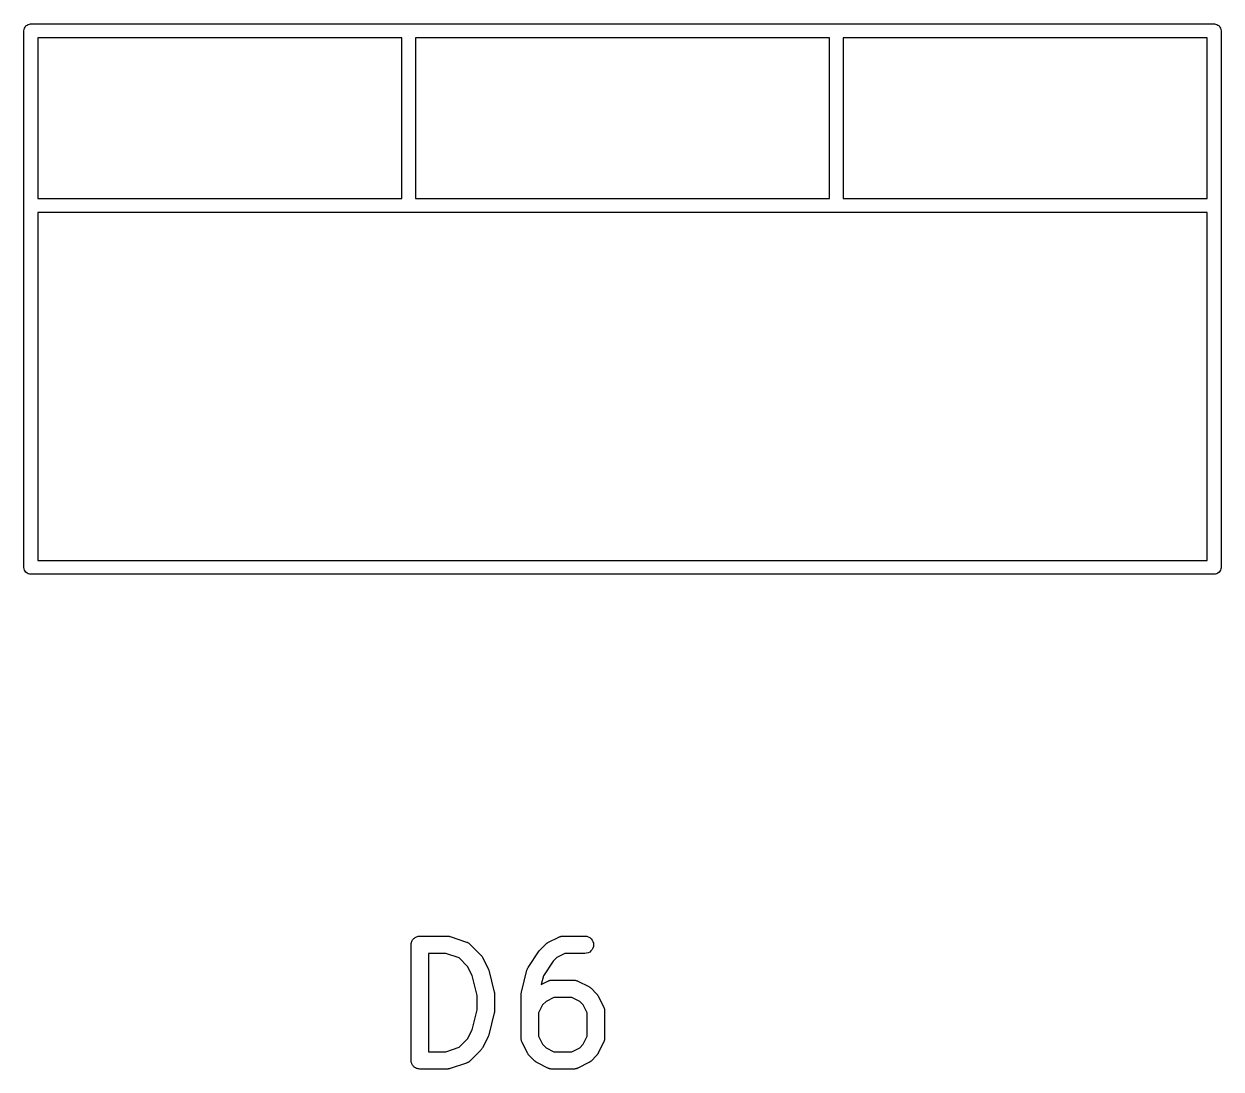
# Model space of a CAD drawing. Extents: x 86.5 to 150.2, y -83.2 to -30.6.
# Drawn here: x 124.36 to 134.72, y -54.99 to -45.95 of the extents above; entities that cross this region are included whole.
import ezdxf

# ---------------------------------------------------------------- set-up
doc = ezdxf.new("R2010")
doc.units = 0
doc.header["$MEASUREMENT"] = 0
doc.layers.add('BLACK', color=7, linetype='CONTINUOUS')

msp = doc.modelspace()

# ---------------------------------------------------------------- linework, layer by layer
at = {"layer": 'BLACK', "linetype": 'CONTINUOUS'}
for p, q in [((124.36, -46.006), (124.361, -45.9942)), ((124.361, -45.9942), (124.364, -45.9829)), ((124.364, -45.9829), (124.37, -45.9725)), ((124.37, -45.9725), (124.377, -45.9634)), ((124.377, -45.9634), (124.387, -45.9559)), ((124.387, -45.9559), (124.397, -45.9503)), ((124.397, -45.9503), (124.408, -45.9469)), ((124.408, -45.9469), (124.417, -45.946)), ((124.417, -45.946), (124.42, -45.9457)), ((124.42, -45.9457), (124.423, -45.946)), ((124.423, -45.946), (127.687, -45.946)), ((127.687, -45.946), (127.69, -45.9457)), ((127.69, -45.9457), (127.693, -45.946)), ((127.693, -45.946), (131.388, -45.946)), ((131.388, -45.946), (131.391, -45.9457)), ((131.391, -45.9457), (131.394, -45.946)), ((131.394, -45.946), (134.657, -45.946)), ((134.657, -45.946), (134.66, -45.9457)), ((134.66, -45.9457), (134.663, -45.946)), ((134.663, -45.946), (134.663, -45.946)), ((134.663, -45.946), (134.672, -45.9469)), ((134.672, -45.9469), (134.683, -45.9503)), ((134.683, -45.9503), (134.693, -45.9559)), ((134.693, -45.9559), (134.703, -45.9634)), ((134.703, -45.9634), (134.71, -45.9725)), ((134.71, -45.9725), (134.716, -45.9829)), ((134.716, -45.9829), (134.719, -45.9942)), ((134.719, -45.9942), (134.72, -46.006)), ((124.36, -46.0089), (124.36, -46.006)), ((124.36, -47.5131), (124.36, -46.0089)), ((124.48, -46.066), (124.48, -47.456)), ((127.63, -46.066), (124.48, -46.066)), ((127.63, -47.456), (127.63, -46.066)), ((127.75, -46.066), (127.75, -47.456)), ((131.331, -46.066), (127.75, -46.066)), ((131.331, -47.456), (131.331, -46.066)), ((131.451, -46.066), (131.451, -47.456)), ((134.6, -46.066), (131.451, -46.066)), ((134.6, -47.456), (134.6, -46.066)), ((134.72, -46.006), (134.72, -46.0089)), ((134.72, -46.0089), (134.72, -47.5131)), ((124.36, -47.516), (124.36, -47.5131)), ((124.36, -47.5189), (124.36, -47.516)), ((124.36, -50.644), (124.36, -47.5189)), ((124.48, -47.456), (127.63, -47.456)), ((127.75, -47.456), (131.331, -47.456)), ((131.451, -47.456), (134.6, -47.456)), ((134.72, -47.5131), (134.72, -47.516)), ((134.72, -47.516), (134.72, -47.5189)), ((134.72, -47.5189), (134.72, -50.6441)), ((127.687, -47.576), (124.48, -47.576)), ((124.48, -47.576), (124.48, -50.587)), ((127.69, -47.5763), (127.687, -47.576)), ((127.693, -47.576), (127.69, -47.5763)), ((131.388, -47.576), (127.693, -47.576)), ((131.391, -47.5763), (131.388, -47.576)), ((131.394, -47.576), (131.391, -47.5763)), ((134.6, -47.576), (131.394, -47.576)), ((134.6, -50.587), (134.6, -47.576)), ((124.36, -50.647), (124.36, -50.644)), ((124.361, -50.6588), (124.36, -50.647)), ((124.364, -50.6701), (124.361, -50.6588)), ((124.48, -50.587), (134.6, -50.587)), ((134.719, -50.6588), (134.716, -50.6701)), ((134.72, -50.6499), (134.719, -50.6588)), ((134.72, -50.6441), (134.72, -50.647)), ((134.72, -50.647), (134.72, -50.6499)), ((124.37, -50.6805), (124.364, -50.6701)), ((124.377, -50.6896), (124.37, -50.6805)), ((124.387, -50.6971), (124.377, -50.6896)), ((124.397, -50.7027), (124.387, -50.6971)), ((124.408, -50.7061), (124.397, -50.7027)), ((124.417, -50.707), (124.408, -50.7061)), ((124.42, -50.7073), (124.417, -50.707)), ((124.417, -50.707), (124.417, -50.707)), ((124.423, -50.707), (124.42, -50.7073)), ((134.657, -50.707), (124.423, -50.707)), ((134.66, -50.7073), (134.657, -50.707)), ((134.672, -50.7061), (134.66, -50.7073)), ((134.683, -50.7027), (134.672, -50.7061)), ((134.693, -50.6971), (134.683, -50.7027)), ((134.703, -50.6896), (134.693, -50.6971)), ((134.71, -50.6805), (134.703, -50.6896)), ((134.716, -50.6701), (134.71, -50.6805)), ((127.72, -53.8766), (127.724, -53.8704)), ((127.724, -53.87), (127.729, -53.8646)), ((127.724, -53.8702), (127.724, -53.87)), ((127.724, -53.8704), (127.724, -53.8702)), ((127.729, -53.8646), (127.733, -53.8592)), ((127.733, -53.8588), (127.739, -53.8544)), ((127.733, -53.859), (127.733, -53.8588)), ((127.733, -53.8592), (127.733, -53.859)), ((127.739, -53.8544), (127.744, -53.8499)), ((127.744, -53.8499), (127.745, -53.8498)), ((127.745, -53.8496), (127.751, -53.8464)), ((127.745, -53.8498), (127.745, -53.8496)), ((127.751, -53.8464), (127.757, -53.843)), ((127.757, -53.843), (127.758, -53.843)), ((127.758, -53.8428), (127.765, -53.8408)), ((127.758, -53.843), (127.758, -53.8428)), ((127.765, -53.8408), (127.771, -53.8388)), ((127.771, -53.8388), (127.772, -53.8388)), ((127.772, -53.8387), (127.779, -53.8381)), ((127.772, -53.8388), (127.772, -53.8387)), ((127.779, -53.8381), (127.786, -53.8374)), ((127.786, -53.8374), (128.024, -53.8374)), ((128.024, -53.8374), (128.025, -53.8374)), ((128.025, -53.8374), (128.029, -53.8379)), ((128.029, -53.8379), (128.033, -53.838)), ((128.033, -53.838), (128.036, -53.8387)), ((128.036, -53.8387), (128.04, -53.839)), ((128.04, -53.839), (128.044, -53.8403)), ((128.044, -53.8403), (128.048, -53.8412)), ((128.048, -53.8412), (128.191, -53.8888)), ((128.895, -53.8929), (128.99, -53.8453)), ((128.99, -53.8453), (128.991, -53.8448)), ((128.991, -53.8448), (128.993, -53.8441)), ((128.993, -53.8441), (128.995, -53.843)), ((128.995, -53.843), (129, -53.8416)), ((129, -53.8416), (129.005, -53.8398)), ((129.005, -53.8398), (129.007, -53.8394)), ((129.007, -53.8394), (129.009, -53.8388)), ((129.009, -53.8388), (129.015, -53.8383)), ((129.015, -53.8383), (129.02, -53.8375)), ((129.02, -53.8375), (129.022, -53.8376)), ((129.022, -53.8376), (129.024, -53.8374)), ((129.024, -53.8374), (129.214, -53.8374)), ((129.214, -53.8374), (129.216, -53.8374)), ((129.216, -53.8374), (129.23, -53.839)), ((129.23, -53.839), (129.244, -53.8434)), ((129.244, -53.8434), (129.257, -53.8505)), ((129.257, -53.8505), (129.268, -53.8599)), ((129.268, -53.8599), (129.277, -53.8713)), ((129.277, -53.8713), (129.284, -53.8843)), ((127.711, -53.9113), (127.712, -53.9043)), ((127.711, -53.9118), (127.711, -53.9113)), ((127.711, -53.9119), (127.711, -53.9118)), ((127.711, -53.9124), (127.711, -53.9119)), ((127.711, -53.9119), (127.711, -53.9119)), ((127.711, -54.9124), (127.711, -53.9124)), ((127.712, -53.8973), (127.713, -53.897)), ((127.712, -53.9043), (127.712, -53.8973)), ((127.713, -53.8968), (127.715, -53.8901)), ((127.713, -53.897), (127.713, -53.8968)), ((127.715, -53.8901), (127.717, -53.8833)), ((127.717, -53.8828), (127.72, -53.8766)), ((127.717, -53.8831), (127.717, -53.8828)), ((127.717, -53.8833), (127.717, -53.8831)), ((128.191, -53.8888), (128.192, -53.8892)), ((128.192, -53.8892), (128.194, -53.8901)), ((128.194, -53.8901), (128.196, -53.8908)), ((128.196, -53.8908), (128.2, -53.8932)), ((128.2, -53.8932), (128.205, -53.8953)), ((128.205, -53.8953), (128.207, -53.8966)), ((128.207, -53.8966), (128.209, -53.8977)), ((128.209, -53.8977), (128.213, -53.9009)), ((128.213, -53.9009), (128.217, -53.9039)), ((128.217, -53.9039), (128.218, -53.9056)), ((128.218, -53.9056), (128.22, -53.907)), ((128.22, -53.907), (128.315, -54.0022)), ((128.724, -54.1089), (128.819, -53.966)), ((128.819, -53.9651), (128.824, -53.9599)), ((128.819, -53.9659), (128.819, -53.9651)), ((128.819, -53.966), (128.819, -53.9659)), ((128.819, -53.9659), (128.819, -53.9659)), ((128.819, -53.9659), (128.819, -53.9659)), ((128.824, -53.9599), (128.828, -53.9546)), ((128.828, -53.9546), (128.876, -53.907)), ((128.876, -53.9062), (128.88, -53.9036)), ((128.876, -53.907), (128.876, -53.9062)), ((128.88, -53.9036), (128.883, -53.9007)), ((128.883, -53.9007), (128.885, -53.899)), ((128.885, -53.899), (128.888, -53.8971)), ((128.888, -53.8971), (128.892, -53.8952)), ((128.892, -53.8952), (128.895, -53.8929)), ((129.256, -53.9748), (129.243, -53.9817)), ((129.267, -53.9656), (129.256, -53.9748)), ((129.277, -53.9543), (129.267, -53.9656)), ((129.284, -53.9414), (129.277, -53.9543)), ((129.284, -53.8843), (129.288, -53.8983)), ((129.288, -53.9275), (129.284, -53.9414)), ((129.288, -53.8983), (129.289, -53.9129)), ((129.289, -53.9129), (129.288, -53.9275)), ((127.861, -53.9874), (127.861, -54.8374)), ((128.012, -53.9874), (127.861, -53.9874)), ((128.126, -54.0256), (128.012, -53.9874)), ((128.2, -54.0997), (128.126, -54.0256)), ((128.315, -54.0022), (128.316, -54.0029)), ((128.316, -54.0029), (128.318, -54.0062)), ((128.318, -54.0062), (128.321, -54.0093)), ((128.321, -54.0093), (128.323, -54.012)), ((128.323, -54.012), (128.325, -54.0144)), ((128.325, -54.0144), (128.327, -54.0181)), ((128.327, -54.0181), (128.329, -54.0217)), ((128.329, -54.0217), (128.377, -54.1169)), ((128.939, -54.0554), (128.856, -54.1813)), ((128.973, -54.0216), (128.939, -54.0554)), ((129.042, -53.9874), (128.973, -54.0216)), ((129.214, -53.9874), (129.042, -53.9874)), ((129.229, -53.986), (129.214, -53.9874)), ((129.243, -53.9817), (129.229, -53.986)), ((128.239, -54.1767), (128.2, -54.0997)), ((128.282, -54.3502), (128.239, -54.1767)), ((128.377, -54.1169), (128.377, -54.1179)), ((128.377, -54.1179), (128.377, -54.1182)), ((128.377, -54.1182), (128.378, -54.1185)), ((128.378, -54.1185), (128.38, -54.1251)), ((128.38, -54.1251), (128.382, -54.1316)), ((128.382, -54.1316), (128.382, -54.132)), ((128.382, -54.132), (128.382, -54.1323)), ((128.382, -54.1323), (128.43, -54.3228)), ((128.666, -54.3228), (128.713, -54.1323)), ((128.713, -54.1313), (128.715, -54.1266)), ((128.713, -54.1323), (128.713, -54.1313)), ((128.715, -54.1266), (128.717, -54.1218)), ((128.717, -54.1218), (128.718, -54.1197)), ((128.718, -54.1197), (128.719, -54.1176)), ((128.719, -54.1176), (128.721, -54.1133)), ((128.721, -54.1133), (128.724, -54.1089)), ((128.856, -54.1813), (128.837, -54.2554)), ((128.837, -54.2554), (128.895, -54.2263)), ((128.895, -54.2263), (128.896, -54.2258)), ((128.896, -54.2258), (128.898, -54.225)), ((128.898, -54.225), (128.9, -54.224)), ((128.9, -54.224), (128.905, -54.2225)), ((128.905, -54.2225), (128.91, -54.2207)), ((128.91, -54.2207), (128.912, -54.2204)), ((128.912, -54.2204), (128.914, -54.2198)), ((128.914, -54.2198), (128.919, -54.2193)), ((128.919, -54.2193), (128.924, -54.2185)), ((128.924, -54.2185), (128.927, -54.2185)), ((128.927, -54.2185), (128.929, -54.2183)), ((128.929, -54.2183), (129.119, -54.2183)), ((129.119, -54.2183), (129.12, -54.2183)), ((129.12, -54.2183), (129.122, -54.2186)), ((129.122, -54.2186), (129.125, -54.2185)), ((129.125, -54.2185), (129.13, -54.2194)), ((129.13, -54.2194), (129.135, -54.22)), ((129.135, -54.22), (129.137, -54.2206)), ((129.137, -54.2206), (129.139, -54.221)), ((129.139, -54.221), (129.144, -54.2228)), ((129.144, -54.2228), (129.149, -54.2244)), ((129.149, -54.2244), (129.151, -54.2255)), ((129.151, -54.2255), (129.153, -54.2263)), ((129.153, -54.2263), (129.248, -54.2739)), ((129.248, -54.2739), (129.249, -54.2743)), ((129.249, -54.2743), (129.252, -54.2766)), ((129.252, -54.2766), (129.256, -54.2786)), ((129.256, -54.2786), (129.259, -54.2806)), ((129.259, -54.2806), (129.261, -54.2823)), ((129.261, -54.2823), (129.264, -54.2852)), ((129.264, -54.2852), (129.268, -54.2879)), ((128.282, -54.4746), (128.282, -54.3502)), ((128.43, -54.3228), (128.43, -54.3238)), ((128.43, -54.3238), (128.431, -54.3251)), ((128.431, -54.3251), (128.431, -54.3264)), ((128.431, -54.3264), (128.431, -54.3324)), ((128.431, -54.3324), (128.432, -54.3383)), ((128.432, -54.3383), (128.432, -54.3396)), ((128.432, -54.3396), (128.432, -54.341)), ((128.432, -54.341), (128.432, -54.4838)), ((128.663, -54.3372), (128.664, -54.3313)), ((128.663, -54.3386), (128.663, -54.3372)), ((128.663, -54.3399), (128.663, -54.3386)), ((128.663, -54.341), (128.663, -54.3399)), ((128.663, -54.7219), (128.663, -54.341)), ((128.664, -54.3313), (128.665, -54.3254)), ((128.665, -54.3241), (128.666, -54.3228)), ((128.665, -54.3254), (128.665, -54.3241)), ((128.946, -54.3683), (128.878, -54.4026)), ((129.102, -54.3683), (128.946, -54.3683)), ((129.17, -54.4026), (129.102, -54.3683)), ((129.268, -54.2879), (129.315, -54.3355)), ((129.315, -54.3355), (129.316, -54.3363)), ((129.316, -54.3363), (129.318, -54.3396)), ((129.318, -54.3396), (129.321, -54.3426)), ((129.321, -54.3426), (129.323, -54.3453)), ((129.323, -54.3453), (129.325, -54.3477)), ((129.325, -54.3477), (129.327, -54.3515)), ((129.327, -54.3515), (129.329, -54.355)), ((129.329, -54.355), (129.377, -54.4503)), ((128.239, -54.6481), (128.282, -54.4746)), ((128.432, -54.4875), (128.431, -54.4935)), ((128.431, -54.4935), (128.431, -54.4994)), ((128.432, -54.4838), (128.432, -54.4849)), ((128.432, -54.4849), (128.432, -54.4862)), ((128.432, -54.4862), (128.432, -54.4875)), ((128.848, -54.433), (128.813, -54.5015)), ((128.878, -54.4026), (128.848, -54.433)), ((129.2, -54.433), (129.17, -54.4026)), ((129.235, -54.5015), (129.2, -54.433)), ((129.377, -54.4503), (129.377, -54.4512)), ((129.377, -54.4512), (129.378, -54.4533)), ((129.378, -54.4533), (129.379, -54.4552)), ((129.379, -54.4552), (129.381, -54.4601)), ((129.381, -54.4601), (129.382, -54.4649)), ((129.382, -54.4649), (129.383, -54.4671)), ((129.383, -54.4671), (129.383, -54.4692)), ((129.383, -54.4692), (129.384, -54.4743)), ((129.384, -54.4743), (129.385, -54.4794)), ((129.385, -54.4794), (129.384, -54.4816)), ((129.384, -54.4816), (129.385, -54.4838)), ((129.385, -54.4838), (129.385, -54.7219)), ((128.43, -54.502), (128.382, -54.6925)), ((128.431, -54.4994), (128.43, -54.5007)), ((128.43, -54.5007), (128.43, -54.502)), ((128.813, -54.5015), (128.813, -54.7042)), ((129.235, -54.7042), (129.235, -54.5015)), ((128.2, -54.7251), (128.239, -54.6481)), ((128.38, -54.7007), (128.377, -54.7072)), ((128.382, -54.6942), (128.38, -54.7007)), ((128.382, -54.6925), (128.382, -54.6935)), ((128.382, -54.6935), (128.382, -54.6938)), ((128.382, -54.6938), (128.382, -54.6942)), ((128.012, -54.8374), (128.126, -54.7992)), ((128.126, -54.7992), (128.2, -54.7251)), ((128.329, -54.804), (128.326, -54.8075)), ((128.377, -54.7078), (128.329, -54.8031)), ((128.329, -54.8031), (128.329, -54.804)), ((128.377, -54.7072), (128.377, -54.7075)), ((128.377, -54.7075), (128.377, -54.7078)), ((128.663, -54.7241), (128.663, -54.7219)), ((128.663, -54.7263), (128.663, -54.7241)), ((128.664, -54.7314), (128.663, -54.7263)), ((128.665, -54.7365), (128.664, -54.7314)), ((128.665, -54.7386), (128.665, -54.7365)), ((128.666, -54.7408), (128.665, -54.7386)), ((128.667, -54.7456), (128.666, -54.7408)), ((128.669, -54.7505), (128.667, -54.7456)), ((128.67, -54.7524), (128.669, -54.7505)), ((128.671, -54.7545), (128.67, -54.7524)), ((128.671, -54.7554), (128.671, -54.7545)), ((128.719, -54.8507), (128.671, -54.7554)), ((128.813, -54.7042), (128.848, -54.7727)), ((128.848, -54.7727), (128.878, -54.8031)), ((128.878, -54.8031), (128.946, -54.8374)), ((129.102, -54.8374), (129.17, -54.8031)), ((129.17, -54.8031), (129.2, -54.7727)), ((129.2, -54.7727), (129.235, -54.7042)), ((129.377, -54.7554), (129.329, -54.8507)), ((129.378, -54.7534), (129.377, -54.7554)), ((129.379, -54.7514), (129.378, -54.7534)), ((129.38, -54.7466), (129.379, -54.7514)), ((129.382, -54.7418), (129.38, -54.7466)), ((129.383, -54.7375), (129.382, -54.7396)), ((129.382, -54.7396), (129.382, -54.7418)), ((129.384, -54.7324), (129.383, -54.7375)), ((129.385, -54.723), (129.384, -54.7251)), ((129.384, -54.7251), (129.385, -54.7274)), ((129.385, -54.7274), (129.384, -54.7324)), ((129.385, -54.7219), (129.385, -54.723)), ((127.861, -54.8374), (128.012, -54.8374)), ((128.315, -54.8226), (128.22, -54.9178)), ((128.318, -54.8193), (128.315, -54.8226)), ((128.321, -54.8163), (128.318, -54.8193)), ((128.322, -54.8137), (128.321, -54.8163)), ((128.324, -54.8112), (128.322, -54.8137)), ((128.326, -54.8075), (128.324, -54.8112)), ((128.721, -54.8543), (128.719, -54.8507)), ((128.723, -54.858), (128.721, -54.8543)), ((128.725, -54.8604), (128.723, -54.858)), ((128.727, -54.8631), (128.725, -54.8604)), ((128.73, -54.8661), (128.727, -54.8631)), ((128.732, -54.8694), (128.73, -54.8661)), ((128.733, -54.8702), (128.732, -54.8694)), ((128.78, -54.9178), (128.733, -54.8702)), ((128.946, -54.8374), (129.102, -54.8374)), ((129.315, -54.8702), (129.268, -54.9178)), ((129.318, -54.8669), (129.315, -54.8702)), ((129.321, -54.8639), (129.318, -54.8669)), ((129.322, -54.8613), (129.321, -54.8639)), ((129.324, -54.8589), (129.322, -54.8613)), ((129.326, -54.8552), (129.324, -54.8589)), ((129.329, -54.8516), (129.326, -54.8552)), ((129.329, -54.8507), (129.329, -54.8516)), ((127.712, -54.9194), (127.711, -54.9124)), ((127.712, -54.9264), (127.712, -54.9194)), ((127.712, -54.9267), (127.712, -54.9264)), ((127.712, -54.9269), (127.712, -54.9267)), ((127.714, -54.9337), (127.712, -54.9269)), ((127.716, -54.9405), (127.714, -54.9337)), ((127.716, -54.9407), (127.716, -54.9405)), ((127.717, -54.941), (127.716, -54.9407)), ((127.72, -54.9471), (127.717, -54.941)), ((127.723, -54.9534), (127.72, -54.9471)), ((127.723, -54.9537), (127.723, -54.9534)), ((127.723, -54.9539), (127.723, -54.9537)), ((127.728, -54.9594), (127.723, -54.9539)), ((127.732, -54.9649), (127.728, -54.9594)), ((127.733, -54.965), (127.732, -54.9649)), ((127.733, -54.9652), (127.733, -54.965)), ((127.738, -54.9697), (127.733, -54.9652)), ((127.744, -54.9743), (127.738, -54.9697)), ((127.744, -54.9744), (127.744, -54.9743)), ((127.744, -54.9746), (127.744, -54.9744)), ((127.75, -54.9779), (127.744, -54.9746)), ((127.756, -54.9813), (127.75, -54.9779)), ((127.757, -54.9814), (127.756, -54.9813)), ((127.757, -54.9815), (127.757, -54.9814)), ((127.764, -54.9836), (127.757, -54.9815)), ((127.77, -54.9857), (127.764, -54.9836)), ((127.771, -54.9858), (127.77, -54.9857)), ((127.778, -54.9866), (127.771, -54.9858)), ((127.771, -54.9858), (127.771, -54.9858)), ((127.785, -54.9874), (127.778, -54.9866)), ((127.786, -54.9874), (127.785, -54.9874)), ((127.785, -54.9874), (127.785, -54.9874)), ((127.785, -54.9874), (127.785, -54.9874)), ((127.785, -54.9874), (127.785, -54.9874)), ((128.024, -54.9874), (127.786, -54.9874)), ((128.028, -54.987), (128.024, -54.9874)), ((128.032, -54.9869), (128.028, -54.987)), ((128.035, -54.9863), (128.032, -54.9869)), ((128.039, -54.986), (128.035, -54.9863)), ((128.043, -54.9847), (128.039, -54.986)), ((128.047, -54.9839), (128.043, -54.9847)), ((128.048, -54.9835), (128.047, -54.9839)), ((128.191, -54.9359), (128.048, -54.9835)), ((128.193, -54.935), (128.191, -54.9359)), ((128.195, -54.9344), (128.193, -54.935)), ((128.199, -54.932), (128.195, -54.9344)), ((128.204, -54.93), (128.199, -54.932)), ((128.206, -54.9287), (128.204, -54.93)), ((128.208, -54.9277), (128.206, -54.9287)), ((128.212, -54.9245), (128.208, -54.9277)), ((128.216, -54.9215), (128.212, -54.9245)), ((128.217, -54.9199), (128.216, -54.9215)), ((128.219, -54.9185), (128.217, -54.9199)), ((128.22, -54.9178), (128.219, -54.9185)), ((128.784, -54.9205), (128.78, -54.9178)), ((128.787, -54.9234), (128.784, -54.9205)), ((128.789, -54.9251), (128.787, -54.9234)), ((128.792, -54.9271), (128.789, -54.9251)), ((128.796, -54.9291), (128.792, -54.9271)), ((128.799, -54.9314), (128.796, -54.9291)), ((128.8, -54.9318), (128.799, -54.9314)), ((128.895, -54.9795), (128.8, -54.9318)), ((128.897, -54.9803), (128.895, -54.9795)), ((128.899, -54.9813), (128.897, -54.9803)), ((128.904, -54.9829), (128.899, -54.9813)), ((128.909, -54.9847), (128.904, -54.9829)), ((128.911, -54.9851), (128.909, -54.9847)), ((128.913, -54.9857), (128.911, -54.9851)), ((128.918, -54.9863), (128.913, -54.9857)), ((128.923, -54.9872), (128.918, -54.9863)), ((128.926, -54.9871), (128.923, -54.9872)), ((128.928, -54.9874), (128.926, -54.9871)), ((128.929, -54.9874), (128.928, -54.9874)), ((129.119, -54.9874), (128.929, -54.9874)), ((129.121, -54.9872), (129.119, -54.9874)), ((129.124, -54.9873), (129.121, -54.9872)), ((129.129, -54.9865), (129.124, -54.9873)), ((129.134, -54.986), (129.129, -54.9865)), ((129.136, -54.9853), (129.134, -54.986)), ((129.138, -54.985), (129.136, -54.9853)), ((129.143, -54.9832), (129.138, -54.985)), ((129.148, -54.9817), (129.143, -54.9832)), ((129.15, -54.9807), (129.148, -54.9817)), ((129.152, -54.9799), (129.15, -54.9807)), ((129.153, -54.9795), (129.152, -54.9799)), ((129.248, -54.9318), (129.153, -54.9795)), ((129.252, -54.9296), (129.248, -54.9318)), ((129.255, -54.9277), (129.252, -54.9296)), ((129.258, -54.9257), (129.255, -54.9277)), ((129.26, -54.9241), (129.258, -54.9257)), ((129.263, -54.9212), (129.26, -54.9241)), ((129.267, -54.9185), (129.263, -54.9212)), ((129.268, -54.9178), (129.267, -54.9185))]:
    msp.add_line(p, q, dxfattribs=at)

doc.saveas('drawing.dxf')
